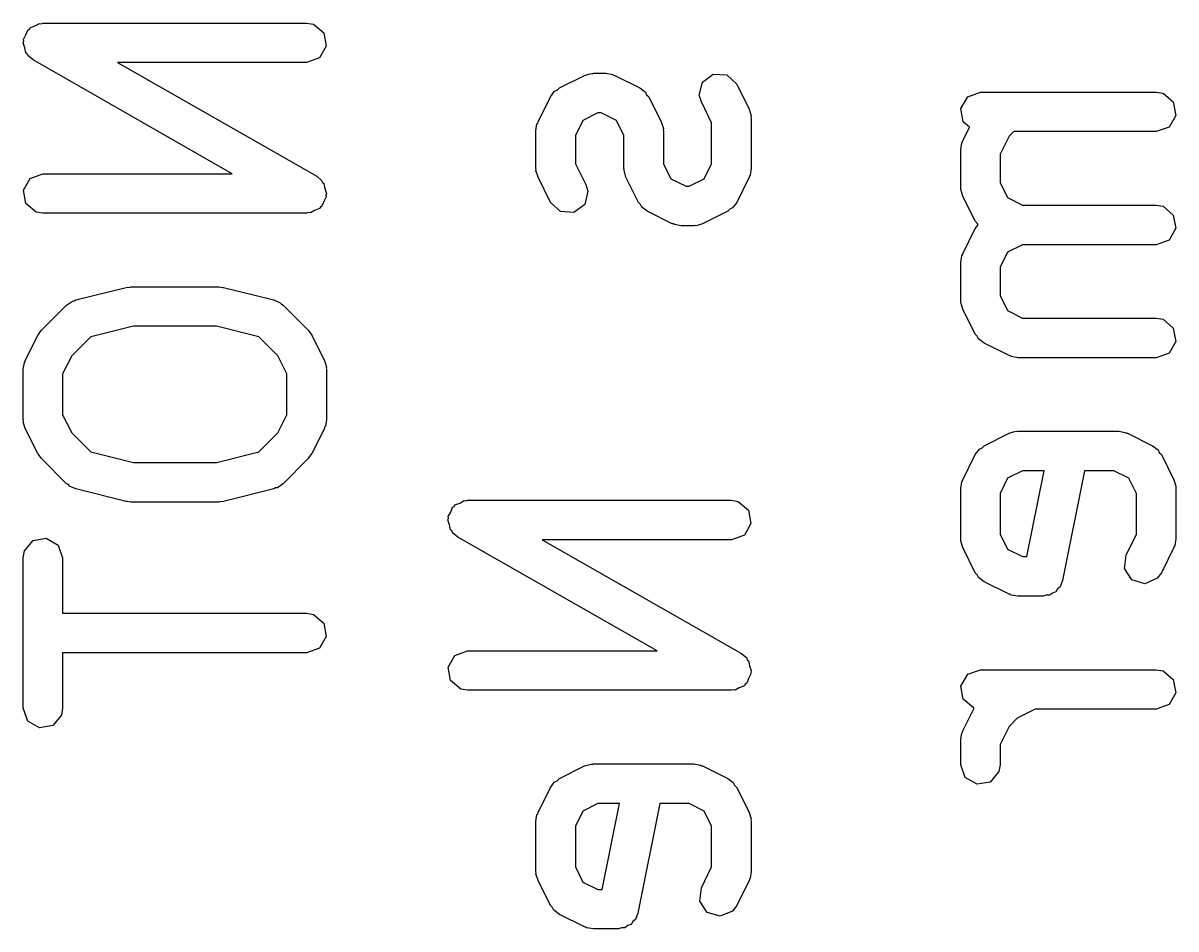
# Model space of a CAD drawing. Extents: x 105.3 to 133.3, y -109.9 to -92.3.
# Drawn here: x 105.267 to 109.637, y -101.67 to -98.234 of the extents above; entities that cross this region are included whole.
import ezdxf

# ---------------------------------------------------------------- set-up
doc = ezdxf.new("R2010")
doc.units = 0
doc.layers.add('BLACK', color=7, linetype='CONTINUOUS')

msp = doc.modelspace()

# ---------------------------------------------------------------- linework, layer by layer
at = {"layer": 'BLACK', "linetype": 'CONTINUOUS'}
for p, q in [((105.312, -98.2455), (105.329, -98.2357)), ((105.329, -98.2357), (105.336, -98.2369)), ((105.336, -98.2369), (105.342, -98.2345)), ((105.342, -98.2345), (106.342, -98.2345)), ((106.342, -98.2345), (106.368, -98.239)), ((105.269, -98.2965), (105.278, -98.2798)), ((105.278, -98.2798), (105.285, -98.2616)), ((105.285, -98.2616), (105.291, -98.2581)), ((105.291, -98.2581), (105.294, -98.2521)), ((105.294, -98.2521), (105.312, -98.2455)), ((106.368, -98.239), (106.407, -98.272)), ((106.407, -98.272), (106.416, -98.3225)), ((105.267, -98.3099), (105.27, -98.3033)), ((105.274, -98.328), (105.267, -98.3099)), ((105.27, -98.3033), (105.269, -98.2965)), ((106.416, -98.3225), (106.391, -98.367)), ((105.277, -98.347), (105.274, -98.328)), ((105.283, -98.3515), (105.277, -98.347)), ((105.285, -98.358), (105.283, -98.3515)), ((105.305, -98.3746), (105.285, -98.358)), ((106.391, -98.367), (106.342, -98.3845)), ((106.06, -98.806), (105.305, -98.3746)), ((106.342, -98.3845), (105.625, -98.3845)), ((105.625, -98.3845), (106.38, -98.8158)), ((107.3, -98.4805), (107.395, -98.4329)), ((107.395, -98.4329), (107.42, -98.4255)), ((107.42, -98.4255), (107.424, -98.4265)), ((107.424, -98.4265), (107.429, -98.425)), ((107.429, -98.425), (107.476, -98.425)), ((107.476, -98.425), (107.502, -98.4295)), ((107.502, -98.4295), (107.505, -98.4324)), ((107.505, -98.4324), (107.51, -98.4329)), ((107.51, -98.4329), (107.605, -98.4805)), ((107.842, -98.4587), (107.883, -98.4281)), ((107.883, -98.4281), (107.935, -98.4312)), ((107.935, -98.4312), (107.972, -98.4665)), ((107.266, -98.5141), (107.282, -98.4932)), ((107.282, -98.4932), (107.292, -98.4887)), ((107.292, -98.4887), (107.3, -98.4805)), ((107.605, -98.4805), (107.626, -98.4961)), ((107.626, -98.4961), (107.63, -98.5064)), ((107.83, -98.5086), (107.842, -98.4587)), ((107.972, -98.4665), (108.019, -98.5617)), ((108.848, -98.514), (108.896, -98.4964)), ((108.896, -98.4964), (109.562, -98.4964)), ((109.562, -98.4964), (109.588, -98.501)), ((107.219, -98.6093), (107.266, -98.5141)), ((107.63, -98.5064), (107.639, -98.5141)), ((107.639, -98.5141), (107.686, -98.6093)), ((107.838, -98.5335), (107.83, -98.5086)), ((107.877, -98.6129), (107.838, -98.5335)), ((108.822, -98.5584), (108.848, -98.514)), ((109.588, -98.501), (109.627, -98.5339)), ((109.627, -98.5339), (109.636, -98.5845)), ((107.446, -98.575), (107.389, -98.6035)), ((107.458, -98.575), (107.446, -98.575)), ((107.516, -98.6035), (107.458, -98.575)), ((108.019, -98.5617), (108.027, -98.5867)), ((108.027, -98.5867), (108.026, -98.591)), ((108.831, -98.6089), (108.822, -98.5584)), ((109.636, -98.5845), (109.611, -98.6289)), ((107.211, -98.6429), (107.215, -98.6172)), ((107.215, -98.6172), (107.218, -98.6138)), ((107.218, -98.6138), (107.219, -98.6093)), ((107.389, -98.6035), (107.361, -98.6606)), ((107.544, -98.6606), (107.516, -98.6035)), ((107.686, -98.6093), (107.694, -98.6343)), ((107.877, -98.768), (107.877, -98.6129)), ((108.026, -98.591), (108.027, -98.5952)), ((108.027, -98.5952), (108.027, -98.7857)), ((108.829, -98.6807), (108.855, -98.6289)), ((108.855, -98.6289), (108.831, -98.6089)), ((109.611, -98.6289), (109.562, -98.6464)), ((107.211, -98.7857), (107.211, -98.6429)), ((107.361, -98.6606), (107.361, -98.768)), ((107.544, -98.7857), (107.544, -98.6606)), ((107.694, -98.6343), (107.693, -98.6386)), ((107.693, -98.6386), (107.694, -98.6429)), ((107.694, -98.6429), (107.694, -98.768)), ((109.005, -98.6635), (108.971, -98.732)), ((109.022, -98.6464), (109.005, -98.6635)), ((109.562, -98.6464), (109.022, -98.6464)), ((108.821, -98.7143), (108.825, -98.6886)), ((108.821, -98.8571), (108.821, -98.7143)), ((108.825, -98.6886), (108.828, -98.6852)), ((108.828, -98.6852), (108.829, -98.6807)), ((108.971, -98.732), (108.971, -98.8394)), ((107.212, -98.7899), (107.211, -98.7857)), ((107.211, -98.7943), (107.212, -98.7899)), ((107.219, -98.8193), (107.211, -98.7943)), ((107.361, -98.768), (107.4, -98.8474)), ((107.546, -98.7899), (107.544, -98.7857)), ((107.545, -98.7943), (107.546, -98.7899)), ((107.552, -98.8193), (107.545, -98.7943)), ((107.694, -98.768), (107.723, -98.825)), ((107.849, -98.825), (107.877, -98.768)), ((108.027, -98.7857), (108.023, -98.8114)), ((105.269, -98.8679), (105.294, -98.8235)), ((105.294, -98.8235), (105.342, -98.806)), ((105.342, -98.806), (106.06, -98.806)), ((106.38, -98.8158), (106.4, -98.8325)), ((106.4, -98.8325), (106.402, -98.839)), ((106.402, -98.839), (106.407, -98.8435)), ((106.407, -98.8435), (106.411, -98.8625)), ((107.266, -98.9145), (107.219, -98.8193)), ((107.4, -98.8474), (107.408, -98.8724)), ((107.6, -98.9145), (107.552, -98.8193)), ((107.723, -98.825), (107.78, -98.8536)), ((107.792, -98.8536), (107.849, -98.825)), ((108.019, -98.8193), (107.972, -98.9145)), ((108.02, -98.8148), (108.019, -98.8193)), ((108.023, -98.8114), (108.02, -98.8148)), ((108.971, -98.8394), (108.999, -98.8965)), ((105.277, -98.9185), (105.269, -98.8679)), ((106.411, -98.8625), (106.417, -98.8806)), ((106.417, -98.8806), (106.415, -98.8871)), ((106.415, -98.8871), (106.416, -98.894)), ((107.408, -98.8724), (107.396, -98.9223)), ((107.78, -98.8536), (107.792, -98.8536)), ((108.822, -98.8614), (108.821, -98.8571)), ((108.821, -98.8657), (108.822, -98.8614)), ((108.829, -98.8907), (108.821, -98.8657)), ((108.876, -98.9859), (108.829, -98.8907)), ((105.317, -98.9514), (105.277, -98.9185)), ((106.394, -98.9324), (106.391, -98.9384)), ((106.4, -98.9289), (106.394, -98.9324)), ((106.407, -98.9107), (106.4, -98.9289)), ((106.416, -98.894), (106.407, -98.9107)), ((107.304, -98.9498), (107.266, -98.9145)), ((107.396, -98.9223), (107.355, -98.9528)), ((107.608, -98.9222), (107.6, -98.9145)), ((107.612, -98.9325), (107.608, -98.9222)), ((107.633, -98.948), (107.612, -98.9325)), ((107.956, -98.9354), (107.946, -98.9399)), ((107.972, -98.9145), (107.956, -98.9354)), ((108.999, -98.8965), (109.056, -98.925)), ((109.056, -98.925), (109.562, -98.925)), ((109.562, -98.925), (109.588, -98.9295)), ((109.588, -98.9295), (109.627, -98.9625)), ((105.342, -98.956), (105.317, -98.9514)), ((106.342, -98.956), (105.342, -98.956)), ((106.349, -98.9536), (106.342, -98.956)), ((106.356, -98.9548), (106.349, -98.9536)), ((106.372, -98.945), (106.356, -98.9548)), ((106.391, -98.9384), (106.372, -98.945)), ((107.355, -98.9528), (107.304, -98.9498)), ((107.728, -98.9957), (107.633, -98.948)), ((107.938, -98.948), (107.843, -98.9957)), ((107.946, -98.9399), (107.938, -98.948)), ((109.627, -98.9625), (109.636, -99.013)), ((107.733, -98.9962), (107.728, -98.9957)), ((107.736, -98.999), (107.733, -98.9962)), ((107.762, -99.0036), (107.736, -98.999)), ((107.81, -99.0036), (107.762, -99.0036)), ((107.814, -99.002), (107.81, -99.0036)), ((107.818, -99.0031), (107.814, -99.002)), ((107.843, -98.9957), (107.818, -99.0031)), ((108.829, -99.1093), (108.876, -99.0141)), ((108.884, -98.9936), (108.876, -98.9859)), ((108.876, -99.0141), (108.887, -98.9996)), ((108.887, -98.9996), (108.884, -98.9936)), ((109.636, -99.013), (109.611, -99.0575)), ((109.611, -99.0575), (109.562, -99.075)), ((108.828, -99.1138), (108.829, -99.1093)), ((108.999, -99.1035), (108.971, -99.1606)), ((109.056, -99.075), (108.999, -99.1035)), ((109.562, -99.075), (109.056, -99.075)), ((108.821, -99.1429), (108.825, -99.1172)), ((108.821, -99.2857), (108.821, -99.1429)), ((108.825, -99.1172), (108.828, -99.1138)), ((108.971, -99.1606), (108.971, -99.268)), ((105.467, -99.2844), (105.658, -99.2368)), ((105.658, -99.2368), (105.672, -99.2357)), ((105.672, -99.2357), (105.676, -99.2345)), ((105.676, -99.2345), (106.009, -99.2345)), ((106.009, -99.2345), (106.024, -99.2371)), ((106.024, -99.2371), (106.027, -99.2368)), ((106.027, -99.2368), (106.218, -99.2844)), ((105.461, -99.2885), (105.467, -99.2844)), ((106.218, -99.2844), (106.242, -99.295)), ((108.822, -99.2899), (108.821, -99.2857)), ((108.971, -99.268), (108.999, -99.325)), ((105.337, -99.3993), (105.432, -99.3041)), ((105.432, -99.3041), (105.454, -99.2892)), ((105.454, -99.2892), (105.461, -99.2885)), ((106.242, -99.295), (106.246, -99.301)), ((106.246, -99.301), (106.253, -99.3041)), ((106.253, -99.3041), (106.348, -99.3993)), ((108.821, -99.2943), (108.822, -99.2899)), ((108.829, -99.3193), (108.821, -99.2943)), ((108.876, -99.4145), (108.829, -99.3193)), ((108.999, -99.325), (109.056, -99.3536)), ((109.056, -99.3536), (109.562, -99.3536)), ((109.562, -99.3536), (109.588, -99.3581)), ((109.588, -99.3581), (109.627, -99.3911)), ((105.323, -99.4188), (105.336, -99.4008)), ((105.336, -99.4008), (105.337, -99.3993)), ((105.685, -99.3845), (105.524, -99.4249)), ((106, -99.3845), (105.685, -99.3845)), ((106.161, -99.4249), (106, -99.3845)), ((106.348, -99.3993), (106.361, -99.4177)), ((108.884, -99.4222), (108.876, -99.4145)), ((109.627, -99.3911), (109.636, -99.4416)), ((105.275, -99.5141), (105.323, -99.4188)), ((105.524, -99.4249), (105.452, -99.4968)), ((106.233, -99.4968), (106.161, -99.4249)), ((106.361, -99.4177), (106.362, -99.4188)), ((106.362, -99.4188), (106.409, -99.5141)), ((108.889, -99.4325), (108.884, -99.4222)), ((108.91, -99.448), (108.889, -99.4325)), ((109.005, -99.4957), (108.91, -99.448)), ((109.636, -99.4416), (109.611, -99.486)), ((105.452, -99.4968), (105.417, -99.5653)), ((106.267, -99.5653), (106.233, -99.4968)), ((109.009, -99.4962), (109.005, -99.4957)), ((109.013, -99.499), (109.009, -99.4962)), ((109.039, -99.5036), (109.013, -99.499)), ((109.562, -99.5036), (109.039, -99.5036)), ((109.611, -99.486), (109.562, -99.5036)), ((105.267, -99.5476), (105.272, -99.522)), ((105.267, -99.7381), (105.267, -99.5476)), ((105.272, -99.522), (105.275, -99.5185)), ((105.275, -99.5185), (105.275, -99.5141)), ((106.409, -99.5141), (106.417, -99.539)), ((106.417, -99.539), (106.416, -99.5434)), ((106.416, -99.5434), (106.417, -99.5476)), ((106.417, -99.5476), (106.417, -99.7381)), ((105.417, -99.5653), (105.417, -99.7204)), ((106.267, -99.7204), (106.267, -99.5653)), ((105.417, -99.7204), (105.452, -99.7889)), ((106.233, -99.7889), (106.267, -99.7204)), ((105.269, -99.7423), (105.267, -99.7381)), ((105.268, -99.7467), (105.269, -99.7423)), ((105.275, -99.7716), (105.268, -99.7467)), ((106.413, -99.7637), (106.41, -99.7672)), ((106.417, -99.7381), (106.413, -99.7637)), ((105.323, -99.8669), (105.275, -99.7716)), ((105.452, -99.7889), (105.524, -99.8608)), ((106.161, -99.8608), (106.233, -99.7889)), ((106.409, -99.7716), (106.362, -99.8669)), ((106.41, -99.7672), (106.409, -99.7716)), ((108.91, -99.8377), (109.005, -99.7901)), ((109.005, -99.7901), (109.03, -99.7826)), ((109.03, -99.7826), (109.034, -99.7837)), ((109.034, -99.7837), (109.039, -99.7821)), ((109.039, -99.7821), (109.42, -99.7821)), ((109.42, -99.7821), (109.445, -99.7867)), ((109.445, -99.7867), (109.449, -99.7895)), ((109.449, -99.7895), (109.453, -99.7901)), ((109.453, -99.7901), (109.548, -99.8377)), ((108.876, -99.8712), (108.892, -99.8503)), ((108.892, -99.8503), (108.902, -99.8458)), ((108.902, -99.8458), (108.91, -99.8377)), ((109.548, -99.8377), (109.569, -99.8532)), ((109.569, -99.8532), (109.574, -99.8635)), ((105.324, -99.868), (105.323, -99.8669)), ((105.337, -99.8864), (105.324, -99.868)), ((105.432, -99.9816), (105.337, -99.8864)), ((105.524, -99.8608), (105.685, -99.9012)), ((106, -99.9012), (106.161, -99.8608)), ((106.348, -99.8864), (106.253, -99.9816)), ((106.362, -99.8669), (106.348, -99.8849)), ((106.348, -99.8849), (106.348, -99.8864)), ((108.829, -99.9665), (108.876, -99.8712)), ((109.574, -99.8635), (109.582, -99.8712)), ((109.582, -99.8712), (109.629, -99.9665)), ((105.685, -99.9012), (106, -99.9012)), ((109.056, -99.9321), (108.999, -99.9607)), ((109.138, -99.9321), (109.056, -99.9321)), ((109.072, -100.258), (109.138, -99.9321)), ((109.291, -99.9321), (109.207, -100.348)), ((109.402, -99.9321), (109.291, -99.9321)), ((109.459, -99.9607), (109.402, -99.9321)), ((105.439, -99.9847), (105.432, -99.9816)), ((105.443, -99.9907), (105.439, -99.9847)), ((106.253, -99.9816), (106.231, -99.9965)), ((108.821, -100), (108.825, -99.9743)), ((108.825, -99.9743), (108.828, -99.9709)), ((108.828, -99.9709), (108.829, -99.9665)), ((108.999, -99.9607), (108.971, -100.018)), ((109.487, -100.018), (109.459, -99.9607)), ((109.629, -99.9665), (109.637, -99.9914)), ((105.467, -100.001), (105.443, -99.9907)), ((105.658, -100.049), (105.467, -100.001)), ((106.218, -100.001), (106.027, -100.049)), ((106.224, -99.9972), (106.218, -100.001)), ((106.231, -99.9965), (106.224, -99.9972)), ((108.821, -100.19), (108.821, -100)), ((108.971, -100.018), (108.971, -100.173)), ((109.487, -100.173), (109.487, -100.018)), ((109.637, -99.9914), (109.636, -99.9958)), ((109.636, -99.9958), (109.637, -100)), ((109.637, -100), (109.637, -100.19)), ((105.661, -100.049), (105.658, -100.049)), ((105.676, -100.051), (105.661, -100.049)), ((106.009, -100.051), (105.676, -100.051)), ((106.012, -100.05), (106.009, -100.051)), ((106.027, -100.049), (106.012, -100.05)), ((106.888, -100.089), (106.895, -100.071)), ((106.895, -100.071), (106.901, -100.068)), ((106.901, -100.068), (106.904, -100.062)), ((106.904, -100.062), (106.922, -100.055)), ((106.922, -100.055), (106.939, -100.045)), ((106.939, -100.045), (106.946, -100.046)), ((106.946, -100.046), (106.952, -100.044)), ((106.952, -100.044), (107.952, -100.044)), ((107.952, -100.044), (107.978, -100.049)), ((107.978, -100.049), (108.017, -100.082)), ((106.877, -100.119), (106.88, -100.113)), ((106.879, -100.106), (106.888, -100.089)), ((106.88, -100.113), (106.879, -100.106)), ((108.017, -100.082), (108.026, -100.132)), ((106.884, -100.138), (106.877, -100.119)), ((106.887, -100.157), (106.884, -100.138)), ((106.893, -100.161), (106.887, -100.157)), ((108.026, -100.132), (108.001, -100.176)), ((105.272, -100.236), (105.305, -100.197)), ((105.305, -100.197), (105.355, -100.188)), ((105.355, -100.188), (105.4, -100.214)), ((106.895, -100.168), (106.893, -100.161)), ((106.915, -100.184), (106.895, -100.168)), ((107.67, -100.615), (106.915, -100.184)), ((107.952, -100.194), (107.235, -100.194)), ((107.235, -100.194), (107.99, -100.625)), ((108.001, -100.176), (107.952, -100.194)), ((108.822, -100.195), (108.821, -100.19)), ((108.821, -100.199), (108.822, -100.195)), ((108.829, -100.224), (108.821, -100.199)), ((108.971, -100.173), (108.999, -100.23)), ((109.448, -100.252), (109.487, -100.173)), ((109.637, -100.19), (109.633, -100.216)), ((105.267, -100.262), (105.272, -100.236)), ((105.4, -100.214), (105.417, -100.262)), ((108.876, -100.319), (108.829, -100.224)), ((108.999, -100.23), (109.056, -100.258)), ((109.629, -100.224), (109.582, -100.319)), ((109.63, -100.22), (109.629, -100.224)), ((109.633, -100.216), (109.63, -100.22)), ((105.267, -100.833), (105.267, -100.262)), ((105.417, -100.262), (105.417, -100.473)), ((109.056, -100.258), (109.072, -100.258)), ((109.442, -100.303), (109.448, -100.252)), ((108.884, -100.327), (108.876, -100.319)), ((108.889, -100.337), (108.884, -100.327)), ((109.47, -100.346), (109.442, -100.303)), ((109.582, -100.319), (109.566, -100.34)), ((108.91, -100.353), (108.889, -100.337)), ((109.005, -100.4), (108.91, -100.353)), ((109.198, -100.372), (109.188, -100.38)), ((109.207, -100.348), (109.198, -100.372)), ((109.519, -100.361), (109.47, -100.346)), ((109.566, -100.34), (109.519, -100.361)), ((109.009, -100.401), (109.005, -100.4)), ((109.013, -100.404), (109.009, -100.401)), ((109.039, -100.408), (109.013, -100.404)), ((109.134, -100.408), (109.039, -100.408)), ((109.145, -100.404), (109.134, -100.408)), ((109.158, -100.404), (109.145, -100.404)), ((109.169, -100.396), (109.158, -100.404)), ((109.182, -100.391), (109.169, -100.396)), ((109.188, -100.38), (109.182, -100.391)), ((105.417, -100.473), (106.342, -100.473)), ((106.342, -100.473), (106.368, -100.477)), ((106.368, -100.477), (106.407, -100.51)), ((106.407, -100.51), (106.416, -100.561)), ((106.416, -100.561), (106.391, -100.605)), ((106.342, -100.623), (105.417, -100.623)), ((105.417, -100.623), (105.417, -100.833)), ((106.391, -100.605), (106.342, -100.623)), ((106.879, -100.677), (106.904, -100.633)), ((106.904, -100.633), (106.952, -100.615)), ((106.952, -100.615), (107.67, -100.615)), ((107.99, -100.625), (108.01, -100.642)), ((106.887, -100.728), (106.879, -100.677)), ((108.01, -100.642), (108.012, -100.649)), ((108.012, -100.649), (108.017, -100.653)), ((108.017, -100.653), (108.021, -100.672)), ((108.021, -100.672), (108.027, -100.69)), ((106.927, -100.761), (106.887, -100.728)), ((108.017, -100.72), (108.01, -100.738)), ((108.026, -100.703), (108.017, -100.72)), ((108.027, -100.69), (108.025, -100.697)), ((108.025, -100.697), (108.026, -100.703)), ((108.822, -100.749), (108.848, -100.704)), ((108.848, -100.704), (108.896, -100.687)), ((108.896, -100.687), (109.562, -100.687)), ((109.562, -100.687), (109.588, -100.691)), ((109.588, -100.691), (109.627, -100.724)), ((109.627, -100.724), (109.636, -100.775)), ((106.952, -100.765), (106.927, -100.761)), ((107.952, -100.765), (106.952, -100.765)), ((107.959, -100.763), (107.952, -100.765)), ((107.966, -100.764), (107.959, -100.763)), ((107.982, -100.755), (107.966, -100.764)), ((108.001, -100.748), (107.982, -100.755)), ((108.004, -100.742), (108.001, -100.748)), ((108.01, -100.738), (108.004, -100.742)), ((108.831, -100.799), (108.822, -100.749)), ((108.87, -100.832), (108.831, -100.799)), ((109.636, -100.775), (109.611, -100.819)), ((105.285, -100.882), (105.267, -100.833)), ((105.413, -100.859), (105.38, -100.898)), ((105.417, -100.833), (105.413, -100.859)), ((108.829, -100.919), (108.872, -100.833)), ((108.872, -100.833), (108.87, -100.832)), ((109.104, -100.837), (109.035, -100.871)), ((109.562, -100.837), (109.104, -100.837)), ((109.611, -100.819), (109.562, -100.837)), ((105.329, -100.907), (105.285, -100.882)), ((105.38, -100.898), (105.329, -100.907)), ((109.005, -100.902), (108.971, -100.97)), ((109.035, -100.871), (109.005, -100.902)), ((108.821, -100.952), (108.825, -100.927)), ((108.825, -100.927), (108.828, -100.923)), ((108.828, -100.923), (108.829, -100.919)), ((108.821, -101.048), (108.821, -100.952)), ((108.971, -100.97), (108.971, -101.048)), ((107.3, -101.1), (107.395, -101.052)), ((107.395, -101.052), (107.42, -101.045)), ((107.42, -101.045), (107.424, -101.046)), ((107.424, -101.046), (107.429, -101.044)), ((107.429, -101.044), (107.81, -101.044)), ((107.81, -101.044), (107.835, -101.049)), ((107.835, -101.049), (107.839, -101.051)), ((107.839, -101.051), (107.843, -101.052)), ((107.843, -101.052), (107.938, -101.1)), ((108.838, -101.096), (108.821, -101.048)), ((108.966, -101.073), (108.933, -101.113)), ((108.971, -101.048), (108.966, -101.073)), ((107.266, -101.133), (107.282, -101.112)), ((107.282, -101.112), (107.292, -101.108)), ((107.292, -101.108), (107.3, -101.1)), ((107.938, -101.1), (107.959, -101.115)), ((107.959, -101.115), (107.964, -101.125)), ((108.883, -101.121), (108.838, -101.096)), ((108.933, -101.113), (108.883, -101.121)), ((107.219, -101.228), (107.266, -101.133)), ((107.964, -101.125), (107.972, -101.133)), ((107.972, -101.133), (108.019, -101.228)), ((107.446, -101.194), (107.389, -101.223)), ((107.528, -101.194), (107.446, -101.194)), ((107.462, -101.52), (107.528, -101.194)), ((107.681, -101.194), (107.597, -101.61)), ((107.792, -101.194), (107.681, -101.194)), ((107.849, -101.223), (107.792, -101.194)), ((107.211, -101.262), (107.215, -101.236)), ((107.215, -101.236), (107.218, -101.233)), ((107.218, -101.233), (107.219, -101.228)), ((107.389, -101.223), (107.361, -101.28)), ((107.877, -101.28), (107.849, -101.223)), ((108.019, -101.228), (108.027, -101.253)), ((107.211, -101.452), (107.211, -101.262)), ((107.361, -101.28), (107.361, -101.435)), ((107.877, -101.435), (107.877, -101.28)), ((108.027, -101.253), (108.026, -101.258)), ((108.026, -101.258), (108.027, -101.262)), ((108.027, -101.262), (108.027, -101.452)), ((107.212, -101.457), (107.211, -101.452)), ((107.211, -101.461), (107.212, -101.457)), ((107.219, -101.486), (107.211, -101.461)), ((107.361, -101.435), (107.389, -101.492)), ((107.838, -101.514), (107.877, -101.435)), ((108.027, -101.452), (108.023, -101.478)), ((107.266, -101.581), (107.219, -101.486)), ((107.389, -101.492), (107.446, -101.52)), ((107.832, -101.565), (107.838, -101.514)), ((108.019, -101.486), (107.972, -101.581)), ((108.02, -101.481), (108.019, -101.486)), ((108.023, -101.478), (108.02, -101.481)), ((107.446, -101.52), (107.462, -101.52)), ((107.274, -101.589), (107.266, -101.581)), ((107.279, -101.599), (107.274, -101.589)), ((107.3, -101.615), (107.279, -101.599)), ((107.86, -101.608), (107.832, -101.565)), ((107.956, -101.602), (107.909, -101.622)), ((107.972, -101.581), (107.956, -101.602)), ((107.395, -101.662), (107.3, -101.615)), ((107.578, -101.642), (107.572, -101.653)), ((107.588, -101.634), (107.578, -101.642)), ((107.597, -101.61), (107.588, -101.634)), ((107.909, -101.622), (107.86, -101.608)), ((107.399, -101.663), (107.395, -101.662)), ((107.403, -101.666), (107.399, -101.663)), ((107.429, -101.67), (107.403, -101.666)), ((107.524, -101.67), (107.429, -101.67)), ((107.535, -101.666), (107.524, -101.67)), ((107.548, -101.666), (107.535, -101.666)), ((107.559, -101.657), (107.548, -101.666)), ((107.572, -101.653), (107.559, -101.657))]:
    msp.add_line(p, q, dxfattribs=at)

doc.saveas('drawing.dxf')
